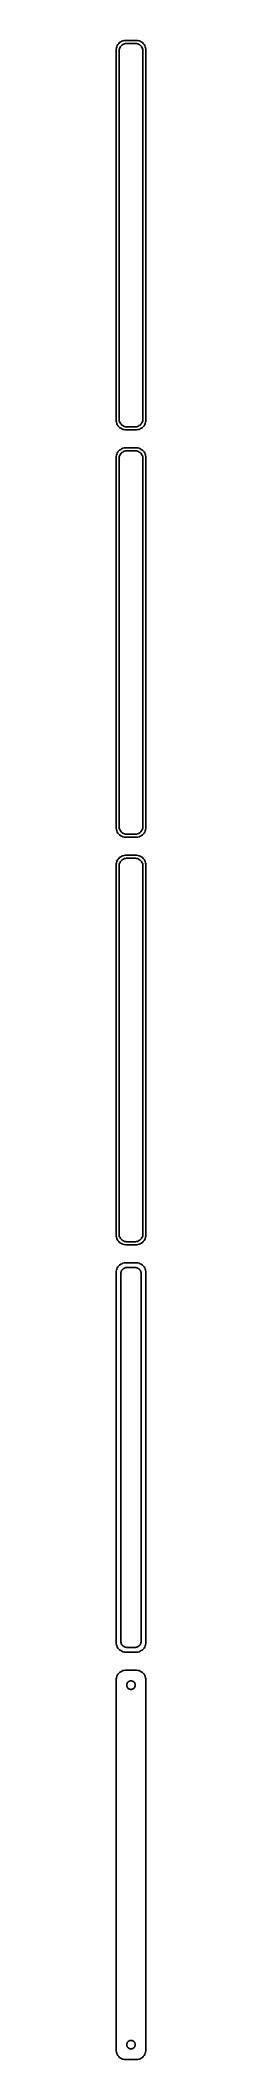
# Model space of a CAD drawing. Header units: metres. Extents: x -8 to 8, y 923 to 1933.
import ezdxf

# ---------------------------------------------------------------- set-up
doc = ezdxf.new("R2010")
doc.units = ezdxf.units.M

msp = doc.modelspace()

# ---------------------------------------------------------------- linework, layer by layer
for p, q in [((-6.54507, 1931.44), (-6.88153, 1930.91)), ((-6.14484, 1931.92), (-6.54507, 1931.44)), ((-5.68712, 1932.35), (-6.14484, 1931.92)), ((-5.17912, 1932.72), (-5.68712, 1932.35)), ((-4.62889, 1933.02), (-5.17912, 1932.72)), ((-4.91586, 1930.74), (-4.54968, 1931.08)), ((-4.04507, 1933.26), (-4.62889, 1933.02)), ((-4.54968, 1931.08), (-4.1433, 1931.38)), ((-4.1433, 1931.38), (-3.70311, 1931.62)), ((-3.4369, 1933.41), (-4.04507, 1933.26)), ((-3.70311, 1931.62), (-3.23605, 1931.8)), ((-2.81395, 1933.49), (-3.4369, 1933.41)), ((-3.23605, 1931.8), (-2.74951, 1931.93)), ((2.81395, 1933.49), (-2.81395, 1933.49)), ((-2.74951, 1931.93), (-2.25116, 1931.99)), ((-2.25116, 1931.99), (2.25116, 1931.99)), ((2.25116, 1931.99), (2.74951, 1931.93)), ((2.74951, 1931.93), (3.23605, 1931.8)), ((3.4369, 1933.41), (2.81395, 1933.49)), ((3.23605, 1931.8), (3.70311, 1931.62)), ((4.04507, 1933.26), (3.4369, 1933.41)), ((3.70311, 1931.62), (4.1433, 1931.38)), ((4.62889, 1933.02), (4.04507, 1933.26)), ((4.1433, 1931.38), (4.54968, 1931.08)), ((4.54968, 1931.08), (4.91586, 1930.74)), ((5.17912, 1932.72), (4.62889, 1933.02)), ((5.68712, 1932.35), (5.17912, 1932.72)), ((6.14484, 1931.92), (5.68712, 1932.35)), ((6.54507, 1931.44), (6.14484, 1931.92)), ((6.88153, 1930.91), (6.54507, 1931.44)), ((-7.46057, 1929.13), (-7.5, 1928.5)), ((-7.5, 1928.5), (-7.5, 1743.5)), ((-7.34291, 1929.74), (-7.46057, 1929.13)), ((-7.14888, 1930.34), (-7.34291, 1929.74)), ((-6.88153, 1930.91), (-7.14888, 1930.34)), ((-6, 1928), (-5.96844, 1928.5)), ((-6, 1744), (-6, 1928)), ((-5.96844, 1928.5), (-5.87433, 1928.99)), ((-5.87433, 1928.99), (-5.7191, 1929.47)), ((-5.7191, 1929.47), (-5.50522, 1929.93)), ((-5.50522, 1929.93), (-5.23605, 1930.35)), ((-5.23605, 1930.35), (-4.91586, 1930.74)), ((4.91586, 1930.74), (5.23605, 1930.35)), ((5.23605, 1930.35), (5.50522, 1929.93)), ((5.50522, 1929.93), (5.7191, 1929.47)), ((5.7191, 1929.47), (5.87433, 1928.99)), ((5.87433, 1928.99), (5.96844, 1928.5)), ((5.96844, 1928.5), (6, 1928)), ((6, 1928), (6, 1744)), ((7.14888, 1930.34), (6.88153, 1930.91)), ((7.34291, 1929.74), (7.14888, 1930.34)), ((7.46057, 1929.13), (7.34291, 1929.74)), ((7.5, 1928.5), (7.46057, 1929.13)), ((7.5, 1743.5), (7.5, 1928.5)), ((-7.5, 1743.5), (-7.46057, 1742.87)), ((-7.46057, 1742.87), (-7.34291, 1742.26)), ((-7.34291, 1742.26), (-7.14888, 1741.66)), ((-7.14888, 1741.66), (-6.88153, 1741.09)), ((-6.88153, 1741.09), (-6.54507, 1740.56)), ((-6.54507, 1740.56), (-6.14484, 1740.08)), ((-6.14484, 1740.08), (-5.68712, 1739.65)), ((-5.96844, 1743.5), (-6, 1744)), ((-5.87433, 1743.01), (-5.96844, 1743.5)), ((-5.7191, 1742.53), (-5.87433, 1743.01)), ((-5.50522, 1742.07), (-5.7191, 1742.53)), ((-5.68712, 1739.65), (-5.17912, 1739.28)), ((-5.23605, 1741.65), (-5.50522, 1742.07)), ((-4.91586, 1741.26), (-5.23605, 1741.65)), ((-5.17912, 1739.28), (-4.62889, 1738.98)), ((-4.54968, 1740.92), (-4.91586, 1741.26)), ((-4.62889, 1738.98), (-4.04507, 1738.74)), ((-4.1433, 1740.62), (-4.54968, 1740.92)), ((-3.70311, 1740.38), (-4.1433, 1740.62)), ((-3.23605, 1740.2), (-3.70311, 1740.38)), ((-2.74951, 1740.07), (-3.23605, 1740.2)), ((-2.25116, 1740.01), (-2.74951, 1740.07)), ((2.25116, 1740.01), (-2.25116, 1740.01)), ((2.74951, 1740.07), (2.25116, 1740.01)), ((3.23605, 1740.2), (2.74951, 1740.07)), ((3.70311, 1740.38), (3.23605, 1740.2)), ((4.1433, 1740.62), (3.70311, 1740.38)), ((4.04507, 1738.74), (4.62889, 1738.98)), ((4.54968, 1740.92), (4.1433, 1740.62)), ((4.91586, 1741.26), (4.54968, 1740.92)), ((4.62889, 1738.98), (5.17912, 1739.28)), ((5.23605, 1741.65), (4.91586, 1741.26)), ((5.17912, 1739.28), (5.68712, 1739.65)), ((5.50522, 1742.07), (5.23605, 1741.65)), ((5.7191, 1742.53), (5.50522, 1742.07)), ((5.68712, 1739.65), (6.14484, 1740.08)), ((5.87433, 1743.01), (5.7191, 1742.53)), ((5.96844, 1743.5), (5.87433, 1743.01)), ((6, 1744), (5.96844, 1743.5)), ((6.14484, 1740.08), (6.54507, 1740.56)), ((6.54507, 1740.56), (6.88153, 1741.09)), ((6.88153, 1741.09), (7.14888, 1741.66)), ((7.14888, 1741.66), (7.34291, 1742.26)), ((7.34291, 1742.26), (7.46057, 1742.87)), ((7.46057, 1742.87), (7.5, 1743.5)), ((-4.62889, 1729.02), (-5.17912, 1728.72)), ((-4.04507, 1729.26), (-4.62889, 1729.02)), ((-4.04507, 1738.74), (-3.4369, 1738.59)), ((-3.4369, 1729.41), (-4.04507, 1729.26)), ((-3.4369, 1738.59), (-2.81395, 1738.51)), ((-2.81395, 1729.49), (-3.4369, 1729.41)), ((-2.81395, 1738.51), (2.81395, 1738.51)), ((2.81395, 1729.49), (-2.81395, 1729.49)), ((2.81395, 1738.51), (3.4369, 1738.59)), ((3.4369, 1729.41), (2.81395, 1729.49)), ((3.4369, 1738.59), (4.04507, 1738.74)), ((4.04507, 1729.26), (3.4369, 1729.41)), ((4.62889, 1729.02), (4.04507, 1729.26)), ((5.17912, 1728.72), (4.62889, 1729.02)), ((-7.46057, 1725.13), (-7.5, 1724.5)), ((-7.5, 1724.5), (-7.5, 1539.5)), ((-7.34291, 1725.74), (-7.46057, 1725.13)), ((-7.14888, 1726.34), (-7.34291, 1725.74)), ((-6.88153, 1726.91), (-7.14888, 1726.34)), ((-6.54507, 1727.44), (-6.88153, 1726.91)), ((-6.14484, 1727.92), (-6.54507, 1727.44)), ((-5.68712, 1728.35), (-6.14484, 1727.92)), ((-6, 1724), (-5.96844, 1724.5)), ((-6, 1540), (-6, 1724)), ((-5.96844, 1724.5), (-5.87433, 1724.99)), ((-5.87433, 1724.99), (-5.7191, 1725.47)), ((-5.7191, 1725.47), (-5.50522, 1725.93)), ((-5.17912, 1728.72), (-5.68712, 1728.35)), ((-5.50522, 1725.93), (-5.23605, 1726.35)), ((-5.23605, 1726.35), (-4.91586, 1726.74)), ((-4.91586, 1726.74), (-4.54968, 1727.08)), ((-4.54968, 1727.08), (-4.1433, 1727.38)), ((-4.1433, 1727.38), (-3.70311, 1727.62)), ((-3.70311, 1727.62), (-3.23605, 1727.8)), ((-3.23605, 1727.8), (-2.74951, 1727.93)), ((-2.74951, 1727.93), (-2.25116, 1727.99)), ((-2.25116, 1727.99), (2.25116, 1727.99)), ((2.25116, 1727.99), (2.74951, 1727.93)), ((2.74951, 1727.93), (3.23605, 1727.8)), ((3.23605, 1727.8), (3.70311, 1727.62)), ((3.70311, 1727.62), (4.1433, 1727.38)), ((4.1433, 1727.38), (4.54968, 1727.08)), ((4.54968, 1727.08), (4.91586, 1726.74)), ((4.91586, 1726.74), (5.23605, 1726.35)), ((5.68712, 1728.35), (5.17912, 1728.72)), ((5.23605, 1726.35), (5.50522, 1725.93)), ((5.50522, 1725.93), (5.7191, 1725.47)), ((6.14484, 1727.92), (5.68712, 1728.35)), ((5.7191, 1725.47), (5.87433, 1724.99)), ((5.87433, 1724.99), (5.96844, 1724.5)), ((5.96844, 1724.5), (6, 1724)), ((6, 1724), (6, 1540)), ((6.54507, 1727.44), (6.14484, 1727.92)), ((6.88153, 1726.91), (6.54507, 1727.44)), ((7.14888, 1726.34), (6.88153, 1726.91)), ((7.34291, 1725.74), (7.14888, 1726.34)), ((7.46057, 1725.13), (7.34291, 1725.74)), ((7.5, 1724.5), (7.46057, 1725.13)), ((7.5, 1539.5), (7.5, 1724.5)), ((-7.5, 1539.5), (-7.46057, 1538.87)), ((-7.46057, 1538.87), (-7.34291, 1538.26)), ((-7.34291, 1538.26), (-7.14888, 1537.66)), ((-7.14888, 1537.66), (-6.88153, 1537.09)), ((-6.88153, 1537.09), (-6.54507, 1536.56)), ((-5.96844, 1539.5), (-6, 1540)), ((-5.87433, 1539.01), (-5.96844, 1539.5)), ((-5.7191, 1538.53), (-5.87433, 1539.01)), ((-5.50522, 1538.07), (-5.7191, 1538.53)), ((-5.23605, 1537.65), (-5.50522, 1538.07)), ((-4.91586, 1537.26), (-5.23605, 1537.65)), ((-4.54968, 1536.92), (-4.91586, 1537.26)), ((-4.1433, 1536.62), (-4.54968, 1536.92)), ((4.54968, 1536.92), (4.1433, 1536.62)), ((4.91586, 1537.26), (4.54968, 1536.92)), ((5.23605, 1537.65), (4.91586, 1537.26)), ((5.50522, 1538.07), (5.23605, 1537.65)), ((5.7191, 1538.53), (5.50522, 1538.07)), ((5.87433, 1539.01), (5.7191, 1538.53)), ((5.96844, 1539.5), (5.87433, 1539.01)), ((6, 1540), (5.96844, 1539.5)), ((6.54507, 1536.56), (6.88153, 1537.09)), ((6.88153, 1537.09), (7.14888, 1537.66)), ((7.14888, 1537.66), (7.34291, 1538.26)), ((7.34291, 1538.26), (7.46057, 1538.87)), ((7.46057, 1538.87), (7.5, 1539.5)), ((-6.54507, 1536.56), (-6.14484, 1536.08)), ((-6.14484, 1536.08), (-5.68712, 1535.65)), ((-5.68712, 1535.65), (-5.17912, 1535.28)), ((-5.17912, 1535.28), (-4.62889, 1534.98)), ((-4.62889, 1534.98), (-4.04507, 1534.74)), ((-3.70311, 1536.38), (-4.1433, 1536.62)), ((-4.04507, 1534.74), (-3.4369, 1534.59)), ((-3.23605, 1536.2), (-3.70311, 1536.38)), ((-3.4369, 1534.59), (-2.81395, 1534.51)), ((-2.74951, 1536.07), (-3.23605, 1536.2)), ((-2.81395, 1534.51), (2.81395, 1534.51)), ((-2.25116, 1536.01), (-2.74951, 1536.07)), ((2.25116, 1536.01), (-2.25116, 1536.01)), ((2.74951, 1536.07), (2.25116, 1536.01)), ((3.23605, 1536.2), (2.74951, 1536.07)), ((2.81395, 1534.51), (3.4369, 1534.59)), ((3.70311, 1536.38), (3.23605, 1536.2)), ((3.4369, 1534.59), (4.04507, 1534.74)), ((4.1433, 1536.62), (3.70311, 1536.38)), ((4.04507, 1534.74), (4.62889, 1534.98)), ((4.62889, 1534.98), (5.17912, 1535.28)), ((5.17912, 1535.28), (5.68712, 1535.65)), ((5.68712, 1535.65), (6.14484, 1536.08)), ((6.14484, 1536.08), (6.54507, 1536.56)), ((-7.46057, 1521.13), (-7.5, 1520.5)), ((-7.5, 1520.5), (-7.5, 1335.5)), ((-7.34291, 1521.74), (-7.46057, 1521.13)), ((-7.14888, 1522.34), (-7.34291, 1521.74)), ((-6.88153, 1522.91), (-7.14888, 1522.34)), ((-6.54507, 1523.44), (-6.88153, 1522.91)), ((-6.14484, 1523.92), (-6.54507, 1523.44)), ((-5.68712, 1524.35), (-6.14484, 1523.92)), ((-6, 1520), (-5.96844, 1520.5)), ((-6, 1336), (-6, 1520)), ((-5.96844, 1520.5), (-5.87433, 1520.99)), ((-5.87433, 1520.99), (-5.7191, 1521.47)), ((-5.7191, 1521.47), (-5.50522, 1521.93)), ((-5.17912, 1524.72), (-5.68712, 1524.35)), ((-5.50522, 1521.93), (-5.23605, 1522.35)), ((-5.23605, 1522.35), (-4.91586, 1522.74)), ((-4.62889, 1525.02), (-5.17912, 1524.72)), ((-4.91586, 1522.74), (-4.54968, 1523.08)), ((-4.04507, 1525.26), (-4.62889, 1525.02)), ((-4.54968, 1523.08), (-4.1433, 1523.38)), ((-4.1433, 1523.38), (-3.70311, 1523.62)), ((-3.4369, 1525.41), (-4.04507, 1525.26)), ((-3.70311, 1523.62), (-3.23605, 1523.8)), ((-2.81395, 1525.49), (-3.4369, 1525.41)), ((-3.23605, 1523.8), (-2.74951, 1523.93)), ((2.81395, 1525.49), (-2.81395, 1525.49)), ((-2.74951, 1523.93), (-2.25116, 1523.99)), ((-2.25116, 1523.99), (2.25116, 1523.99)), ((2.25116, 1523.99), (2.74951, 1523.93)), ((2.74951, 1523.93), (3.23605, 1523.8)), ((3.4369, 1525.41), (2.81395, 1525.49)), ((3.23605, 1523.8), (3.70311, 1523.62)), ((4.04507, 1525.26), (3.4369, 1525.41)), ((3.70311, 1523.62), (4.1433, 1523.38)), ((4.62889, 1525.02), (4.04507, 1525.26)), ((4.1433, 1523.38), (4.54968, 1523.08)), ((4.54968, 1523.08), (4.91586, 1522.74)), ((5.17912, 1524.72), (4.62889, 1525.02)), ((4.91586, 1522.74), (5.23605, 1522.35)), ((5.68712, 1524.35), (5.17912, 1524.72)), ((5.23605, 1522.35), (5.50522, 1521.93)), ((5.50522, 1521.93), (5.7191, 1521.47)), ((6.14484, 1523.92), (5.68712, 1524.35)), ((5.7191, 1521.47), (5.87433, 1520.99)), ((5.87433, 1520.99), (5.96844, 1520.5)), ((5.96844, 1520.5), (6, 1520)), ((6, 1520), (6, 1336)), ((6.54507, 1523.44), (6.14484, 1523.92)), ((6.88153, 1522.91), (6.54507, 1523.44)), ((7.14888, 1522.34), (6.88153, 1522.91)), ((7.34291, 1521.74), (7.14888, 1522.34)), ((7.46057, 1521.13), (7.34291, 1521.74)), ((7.5, 1520.5), (7.46057, 1521.13)), ((7.5, 1335.5), (7.5, 1520.5)), ((-7.5, 1335.5), (-7.46057, 1334.87)), ((-7.46057, 1334.87), (-7.34291, 1334.26)), ((-5.96844, 1335.5), (-6, 1336)), ((-5.87433, 1335.01), (-5.96844, 1335.5)), ((-5.7191, 1334.53), (-5.87433, 1335.01)), ((-5.50522, 1334.07), (-5.7191, 1334.53)), ((5.7191, 1334.53), (5.50522, 1334.07)), ((5.87433, 1335.01), (5.7191, 1334.53)), ((5.96844, 1335.5), (5.87433, 1335.01)), ((6, 1336), (5.96844, 1335.5)), ((7.34291, 1334.26), (7.46057, 1334.87)), ((7.46057, 1334.87), (7.5, 1335.5)), ((-7.34291, 1334.26), (-7.14888, 1333.66)), ((-7.14888, 1333.66), (-6.88153, 1333.09)), ((-6.88153, 1333.09), (-6.54507, 1332.56)), ((-6.54507, 1332.56), (-6.14484, 1332.08)), ((-6.14484, 1332.08), (-5.68712, 1331.65)), ((-5.68712, 1331.65), (-5.17912, 1331.28)), ((-5.23605, 1333.65), (-5.50522, 1334.07)), ((-4.91586, 1333.26), (-5.23605, 1333.65)), ((-5.17912, 1331.28), (-4.62889, 1330.98)), ((-4.54968, 1332.92), (-4.91586, 1333.26)), ((-4.62889, 1330.98), (-4.04507, 1330.74)), ((-4.1433, 1332.62), (-4.54968, 1332.92)), ((-3.70311, 1332.38), (-4.1433, 1332.62)), ((-4.04507, 1330.74), (-3.4369, 1330.59)), ((-3.23605, 1332.2), (-3.70311, 1332.38)), ((-3.4369, 1330.59), (-2.81395, 1330.51)), ((-2.74951, 1332.07), (-3.23605, 1332.2)), ((-2.81395, 1330.51), (2.81395, 1330.51)), ((-2.25116, 1332.01), (-2.74951, 1332.07)), ((2.25116, 1332.01), (-2.25116, 1332.01)), ((2.74951, 1332.07), (2.25116, 1332.01)), ((3.23605, 1332.2), (2.74951, 1332.07)), ((2.81395, 1330.51), (3.4369, 1330.59)), ((3.70311, 1332.38), (3.23605, 1332.2)), ((3.4369, 1330.59), (4.04507, 1330.74)), ((4.1433, 1332.62), (3.70311, 1332.38)), ((4.04507, 1330.74), (4.62889, 1330.98)), ((4.54968, 1332.92), (4.1433, 1332.62)), ((4.91586, 1333.26), (4.54968, 1332.92)), ((4.62889, 1330.98), (5.17912, 1331.28)), ((5.23605, 1333.65), (4.91586, 1333.26)), ((5.17912, 1331.28), (5.68712, 1331.65)), ((5.50522, 1334.07), (5.23605, 1333.65)), ((5.68712, 1331.65), (6.14484, 1332.08)), ((6.14484, 1332.08), (6.54507, 1332.56)), ((6.54507, 1332.56), (6.88153, 1333.09)), ((6.88153, 1333.09), (7.14888, 1333.66)), ((7.14888, 1333.66), (7.34291, 1334.26)), ((-7.46057, 1317.13), (-7.5, 1316.5)), ((-7.5, 1316.5), (-7.5, 1131.5)), ((-7.34291, 1317.74), (-7.46057, 1317.13)), ((-7.14888, 1318.34), (-7.34291, 1317.74)), ((-6.88153, 1318.91), (-7.14888, 1318.34)), ((-6.54507, 1319.44), (-6.88153, 1318.91)), ((-6.14484, 1319.92), (-6.54507, 1319.44)), ((-5.68712, 1320.35), (-6.14484, 1319.92)), ((-5.17912, 1320.72), (-5.68712, 1320.35)), ((-4.62889, 1321.02), (-5.17912, 1320.72)), ((-5.11292, 1316), (-5.08836, 1316.39)), ((-5.11292, 1132), (-5.11292, 1316)), ((-5.08836, 1316.39), (-5.01512, 1316.77)), ((-5.01512, 1316.77), (-4.89432, 1317.15)), ((-4.89432, 1317.15), (-4.72786, 1317.5)), ((-4.72786, 1317.5), (-4.5184, 1317.83)), ((-4.04507, 1321.26), (-4.62889, 1321.02)), ((-4.5184, 1317.83), (-4.26921, 1318.13)), ((-4.26921, 1318.13), (-3.98424, 1318.4)), ((-3.4369, 1321.41), (-4.04507, 1321.26)), ((-3.98424, 1318.4), (-3.66798, 1318.63)), ((-3.66798, 1318.63), (-3.32541, 1318.82)), ((-2.81395, 1321.49), (-3.4369, 1321.41)), ((-3.32541, 1318.82), (-2.96194, 1318.96)), ((-2.96194, 1318.96), (-2.5833, 1319.06)), ((2.81395, 1321.49), (-2.81395, 1321.49)), ((-2.5833, 1319.06), (-2.19545, 1319.11)), ((-2.19545, 1319.11), (2.19545, 1319.11)), ((2.19545, 1319.11), (2.5833, 1319.06)), ((2.5833, 1319.06), (2.96194, 1318.96)), ((3.4369, 1321.41), (2.81395, 1321.49)), ((2.96194, 1318.96), (3.32541, 1318.82)), ((3.32541, 1318.82), (3.66798, 1318.63)), ((4.04507, 1321.26), (3.4369, 1321.41)), ((3.66798, 1318.63), (3.98424, 1318.4)), ((3.98424, 1318.4), (4.26921, 1318.13)), ((4.62889, 1321.02), (4.04507, 1321.26)), ((4.26921, 1318.13), (4.5184, 1317.83)), ((4.5184, 1317.83), (4.72786, 1317.5)), ((5.17912, 1320.72), (4.62889, 1321.02)), ((4.72786, 1317.5), (4.89432, 1317.15)), ((4.89432, 1317.15), (5.01512, 1316.77)), ((5.01512, 1316.77), (5.08836, 1316.39)), ((5.08836, 1316.39), (5.11292, 1316)), ((5.11292, 1316), (5.11292, 1132)), ((5.68712, 1320.35), (5.17912, 1320.72)), ((6.14484, 1319.92), (5.68712, 1320.35)), ((6.54507, 1319.44), (6.14484, 1319.92)), ((6.88153, 1318.91), (6.54507, 1319.44)), ((7.14888, 1318.34), (6.88153, 1318.91)), ((7.34291, 1317.74), (7.14888, 1318.34)), ((7.46057, 1317.13), (7.34291, 1317.74)), ((7.5, 1316.5), (7.46057, 1317.13)), ((7.5, 1131.5), (7.5, 1316.5)), ((-7.5, 1131.5), (-7.46057, 1130.87)), ((-7.46057, 1130.87), (-7.34291, 1130.26)), ((-7.34291, 1130.26), (-7.14888, 1129.66)), ((-7.14888, 1129.66), (-6.88153, 1129.09)), ((-6.88153, 1129.09), (-6.54507, 1128.56)), ((-6.54507, 1128.56), (-6.14484, 1128.08)), ((-6.14484, 1128.08), (-5.68712, 1127.65)), ((-5.68712, 1127.65), (-5.17912, 1127.28)), ((-5.17912, 1127.28), (-4.62889, 1126.98)), ((-5.08836, 1131.61), (-5.11292, 1132)), ((-5.01512, 1131.23), (-5.08836, 1131.61)), ((-4.89432, 1130.85), (-5.01512, 1131.23)), ((-4.72786, 1130.5), (-4.89432, 1130.85)), ((-4.5184, 1130.17), (-4.72786, 1130.5)), ((-4.62889, 1126.98), (-4.04507, 1126.74)), ((-4.26921, 1129.87), (-4.5184, 1130.17)), ((-3.98424, 1129.6), (-4.26921, 1129.87)), ((-4.04507, 1126.74), (-3.4369, 1126.59)), ((-3.66798, 1129.37), (-3.98424, 1129.6)), ((-3.32541, 1129.18), (-3.66798, 1129.37)), ((-3.4369, 1126.59), (-2.81395, 1126.51)), ((-2.96194, 1129.04), (-3.32541, 1129.18)), ((-2.5833, 1128.94), (-2.96194, 1129.04)), ((-2.81395, 1126.51), (2.81395, 1126.51)), ((-2.19545, 1128.89), (-2.5833, 1128.94)), ((2.19545, 1128.89), (-2.19545, 1128.89)), ((2.5833, 1128.94), (2.19545, 1128.89)), ((2.96194, 1129.04), (2.5833, 1128.94)), ((2.81395, 1126.51), (3.4369, 1126.59)), ((3.32541, 1129.18), (2.96194, 1129.04)), ((3.66798, 1129.37), (3.32541, 1129.18)), ((3.4369, 1126.59), (4.04507, 1126.74)), ((3.98424, 1129.6), (3.66798, 1129.37)), ((4.26921, 1129.87), (3.98424, 1129.6)), ((4.04507, 1126.74), (4.62889, 1126.98)), ((4.5184, 1130.17), (4.26921, 1129.87)), ((4.72786, 1130.5), (4.5184, 1130.17)), ((4.62889, 1126.98), (5.17912, 1127.28)), ((4.89432, 1130.85), (4.72786, 1130.5)), ((5.01512, 1131.23), (4.89432, 1130.85)), ((5.08836, 1131.61), (5.01512, 1131.23)), ((5.11292, 1132), (5.08836, 1131.61)), ((5.17912, 1127.28), (5.68712, 1127.65)), ((5.68712, 1127.65), (6.14484, 1128.08)), ((6.14484, 1128.08), (6.54507, 1128.56)), ((6.54507, 1128.56), (6.88153, 1129.09)), ((6.88153, 1129.09), (7.14888, 1129.66)), ((7.14888, 1129.66), (7.34291, 1130.26)), ((7.34291, 1130.26), (7.46057, 1130.87)), ((7.46057, 1130.87), (7.5, 1131.5)), ((-7.46057, 1113.13), (-7.5, 1112.5)), ((-7.5, 1112.5), (-7.5, 927.5)), ((-7.34291, 1113.74), (-7.46057, 1113.13)), ((-7.14888, 1114.34), (-7.34291, 1113.74)), ((-6.88153, 1114.91), (-7.14888, 1114.34)), ((-6.54507, 1115.44), (-6.88153, 1114.91)), ((-6.14484, 1115.92), (-6.54507, 1115.44)), ((-5.68712, 1116.35), (-6.14484, 1115.92)), ((-5.17912, 1116.72), (-5.68712, 1116.35)), ((-4.62889, 1117.02), (-5.17912, 1116.72)), ((-4.04507, 1117.26), (-4.62889, 1117.02)), ((-3.4369, 1117.41), (-4.04507, 1117.26)), ((-2.81395, 1117.49), (-3.4369, 1117.41)), ((2.81395, 1117.49), (-2.81395, 1117.49)), ((-0.659836, 1112.03), (-0.400101, 1112.1)), ((-0.400101, 1112.1), (-0.134064, 1112.13)), ((-0.134064, 1112.13), (0.134064, 1112.13)), ((0.134064, 1112.13), (0.400101, 1112.1)), ((0.400101, 1112.1), (0.659836, 1112.03)), ((3.4369, 1117.41), (2.81395, 1117.49)), ((4.04507, 1117.26), (3.4369, 1117.41)), ((4.62889, 1117.02), (4.04507, 1117.26)), ((5.17912, 1116.72), (4.62889, 1117.02)), ((5.68712, 1116.35), (5.17912, 1116.72)), ((6.14484, 1115.92), (5.68712, 1116.35)), ((6.54507, 1115.44), (6.14484, 1115.92)), ((6.88153, 1114.91), (6.54507, 1115.44)), ((7.14888, 1114.34), (6.88153, 1114.91)), ((7.34291, 1113.74), (7.14888, 1114.34)), ((7.46057, 1113.13), (7.34291, 1113.74)), ((7.5, 1112.5), (7.46057, 1113.13)), ((7.5, 927.5), (7.5, 1112.5)), ((-2.13528, 1110), (-2.11845, 1110.27)), ((-2.11845, 1109.73), (-2.13528, 1110)), ((-2.11845, 1110.27), (-2.06821, 1110.53)), ((-2.06821, 1109.47), (-2.11845, 1109.73)), ((-2.06821, 1110.53), (-1.98534, 1110.79)), ((-1.98534, 1109.21), (-2.06821, 1109.47)), ((-1.98534, 1110.79), (-1.87117, 1111.03)), ((-1.87117, 1108.97), (-1.98534, 1109.21)), ((-1.87117, 1111.03), (-1.72748, 1111.26)), ((-1.72748, 1108.74), (-1.87117, 1108.97)), ((-1.72748, 1111.26), (-1.55655, 1111.46)), ((-1.55655, 1108.54), (-1.72748, 1108.74)), ((-1.55655, 1111.46), (-1.36108, 1111.65)), ((-1.36108, 1108.35), (-1.55655, 1108.54)), ((-1.36108, 1111.65), (-1.14413, 1111.8)), ((-1.14413, 1108.2), (-1.36108, 1108.35)), ((-1.14413, 1111.8), (-0.909149, 1111.93)), ((-0.909149, 1108.07), (-1.14413, 1108.2)), ((-0.909149, 1111.93), (-0.659836, 1112.03)), ((-0.659836, 1107.97), (-0.909149, 1108.07)), ((-0.400101, 1107.9), (-0.659836, 1107.97)), ((-0.134064, 1107.87), (-0.400101, 1107.9)), ((0.134064, 1107.87), (-0.134064, 1107.87)), ((0.400101, 1107.9), (0.134064, 1107.87)), ((0.659836, 1107.97), (0.400101, 1107.9)), ((0.659836, 1112.03), (0.909149, 1111.93)), ((0.909149, 1108.07), (0.659836, 1107.97)), ((0.909149, 1111.93), (1.14413, 1111.8)), ((1.14413, 1108.2), (0.909149, 1108.07)), ((1.14413, 1111.8), (1.36108, 1111.65)), ((1.36108, 1108.35), (1.14413, 1108.2)), ((1.36108, 1111.65), (1.55655, 1111.46)), ((1.55655, 1108.54), (1.36108, 1108.35)), ((1.55655, 1111.46), (1.72748, 1111.26)), ((1.72748, 1108.74), (1.55655, 1108.54)), ((1.72748, 1111.26), (1.87117, 1111.03)), ((1.87117, 1108.97), (1.72748, 1108.74)), ((1.87117, 1111.03), (1.98534, 1110.79)), ((1.98534, 1109.21), (1.87117, 1108.97)), ((1.98534, 1110.79), (2.06821, 1110.53)), ((2.06821, 1109.47), (1.98534, 1109.21)), ((2.06821, 1110.53), (2.11845, 1110.27)), ((2.11845, 1109.73), (2.06821, 1109.47)), ((2.11845, 1110.27), (2.13528, 1110)), ((2.13528, 1110), (2.11845, 1109.73)), ((-2.13528, 930), (-2.11845, 930.268)), ((-2.11845, 930.268), (-2.06821, 930.531)), ((-2.06821, 930.531), (-1.98534, 930.786)), ((-1.98534, 930.786), (-1.87117, 931.029)), ((-1.87117, 931.029), (-1.72748, 931.255)), ((-1.72748, 931.255), (-1.55655, 931.462)), ((-1.55655, 931.462), (-1.36108, 931.645)), ((-1.36108, 931.645), (-1.14413, 931.803)), ((-1.14413, 931.803), (-0.909149, 931.932)), ((-0.909149, 931.932), (-0.659836, 932.031)), ((-0.659836, 932.031), (-0.400101, 932.097)), ((-0.400101, 932.097), (-0.134064, 932.131)), ((-0.134064, 932.131), (0.134064, 932.131)), ((0.134064, 932.131), (0.400101, 932.097)), ((0.400101, 932.097), (0.659836, 932.031)), ((0.659836, 932.031), (0.909149, 931.932)), ((0.909149, 931.932), (1.14413, 931.803)), ((1.14413, 931.803), (1.36108, 931.645)), ((1.36108, 931.645), (1.55655, 931.462)), ((1.55655, 931.462), (1.72748, 931.255)), ((1.72748, 931.255), (1.87117, 931.029)), ((1.87117, 931.029), (1.98534, 930.786)), ((1.98534, 930.786), (2.06821, 930.531)), ((2.06821, 930.531), (2.11845, 930.268)), ((2.11845, 930.268), (2.13528, 930)), ((-7.5, 927.5), (-7.46057, 926.873)), ((-7.46057, 926.873), (-7.34291, 926.257)), ((-7.34291, 926.257), (-7.14888, 925.659)), ((-7.14888, 925.659), (-6.88153, 925.091)), ((-6.88153, 925.091), (-6.54507, 924.561)), ((-6.54507, 924.561), (-6.14484, 924.077)), ((-6.14484, 924.077), (-5.68712, 923.647)), ((-5.68712, 923.647), (-5.17912, 923.278)), ((-5.17912, 923.278), (-4.62889, 922.976)), ((-4.62889, 922.976), (-4.04507, 922.745)), ((-4.04507, 922.745), (-3.4369, 922.589)), ((-3.4369, 922.589), (-2.81395, 922.51)), ((-2.81395, 922.51), (2.81395, 922.51)), ((-2.11845, 929.732), (-2.13528, 930)), ((-2.06821, 929.469), (-2.11845, 929.732)), ((-1.98534, 929.214), (-2.06821, 929.469)), ((-1.87117, 928.971), (-1.98534, 929.214)), ((-1.72748, 928.745), (-1.87117, 928.971)), ((-1.55655, 928.538), (-1.72748, 928.745)), ((-1.36108, 928.355), (-1.55655, 928.538)), ((-1.14413, 928.197), (-1.36108, 928.355)), ((-0.909149, 928.068), (-1.14413, 928.197)), ((-0.659836, 927.969), (-0.909149, 928.068)), ((-0.400101, 927.903), (-0.659836, 927.969)), ((-0.134064, 927.869), (-0.400101, 927.903)), ((0.134064, 927.869), (-0.134064, 927.869)), ((0.400101, 927.903), (0.134064, 927.869)), ((0.659836, 927.969), (0.400101, 927.903)), ((0.909149, 928.068), (0.659836, 927.969)), ((1.14413, 928.197), (0.909149, 928.068)), ((1.36108, 928.355), (1.14413, 928.197)), ((1.55655, 928.538), (1.36108, 928.355)), ((1.72748, 928.745), (1.55655, 928.538)), ((1.87117, 928.971), (1.72748, 928.745)), ((1.98534, 929.214), (1.87117, 928.971)), ((2.06821, 929.469), (1.98534, 929.214)), ((2.11845, 929.732), (2.06821, 929.469)), ((2.13528, 930), (2.11845, 929.732)), ((2.81395, 922.51), (3.4369, 922.589)), ((3.4369, 922.589), (4.04507, 922.745)), ((4.04507, 922.745), (4.62889, 922.976)), ((4.62889, 922.976), (5.17912, 923.278)), ((5.17912, 923.278), (5.68712, 923.647)), ((5.68712, 923.647), (6.14484, 924.077)), ((6.14484, 924.077), (6.54507, 924.561)), ((6.54507, 924.561), (6.88153, 925.091)), ((6.88153, 925.091), (7.14888, 925.659)), ((7.14888, 925.659), (7.34291, 926.257)), ((7.34291, 926.257), (7.46057, 926.873)), ((7.46057, 926.873), (7.5, 927.5))]:
    msp.add_line(p, q)

doc.saveas('drawing.dxf')
